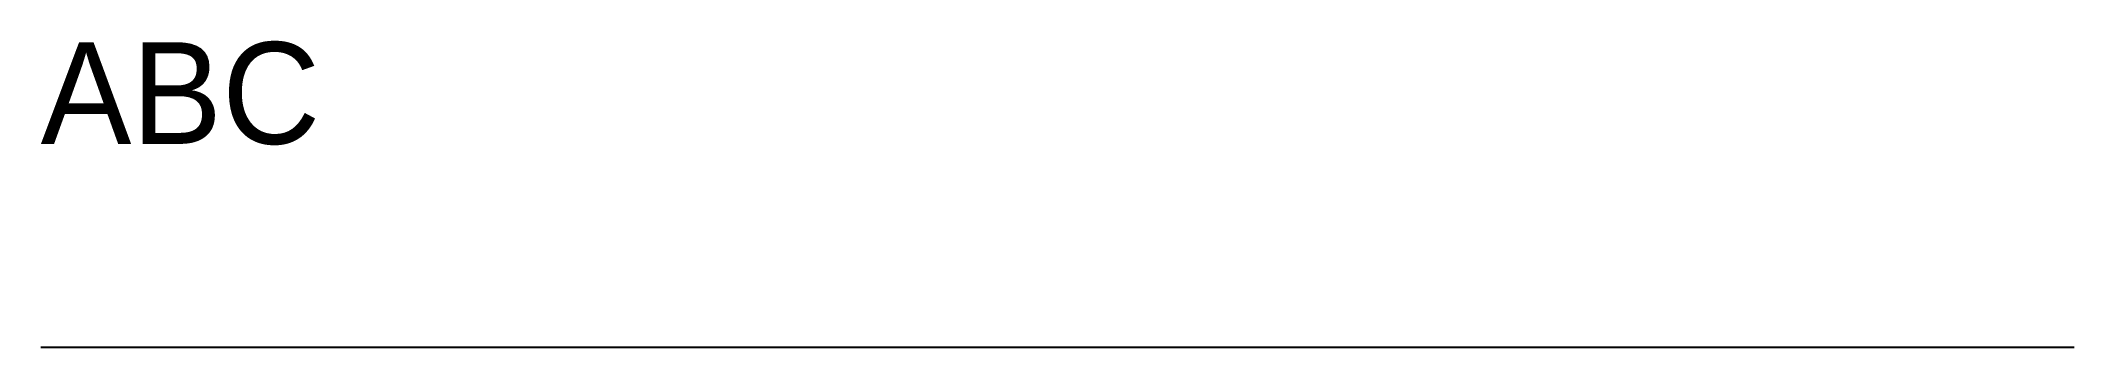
# Model space of a CAD drawing. Header units: metres. Extents: x 0 to 100, y 0 to 15.
import ezdxf

# ---------------------------------------------------------------- set-up
doc = ezdxf.new("R2010")
doc.units = ezdxf.units.M
doc.layers.add('TC', color=7, linetype='Continuous')

msp = doc.modelspace()

# ---------------------------------------------------------------- linework, layer by layer
at = {"layer": 'TC'}
msp.add_line((0, 0), (100, 0), dxfattribs=at)

# ---------------------------------------------------------------- texts
msp.add_text('ABC', height=5, dxfattribs=at).set_placement((0, 10))

doc.saveas('drawing.dxf')
